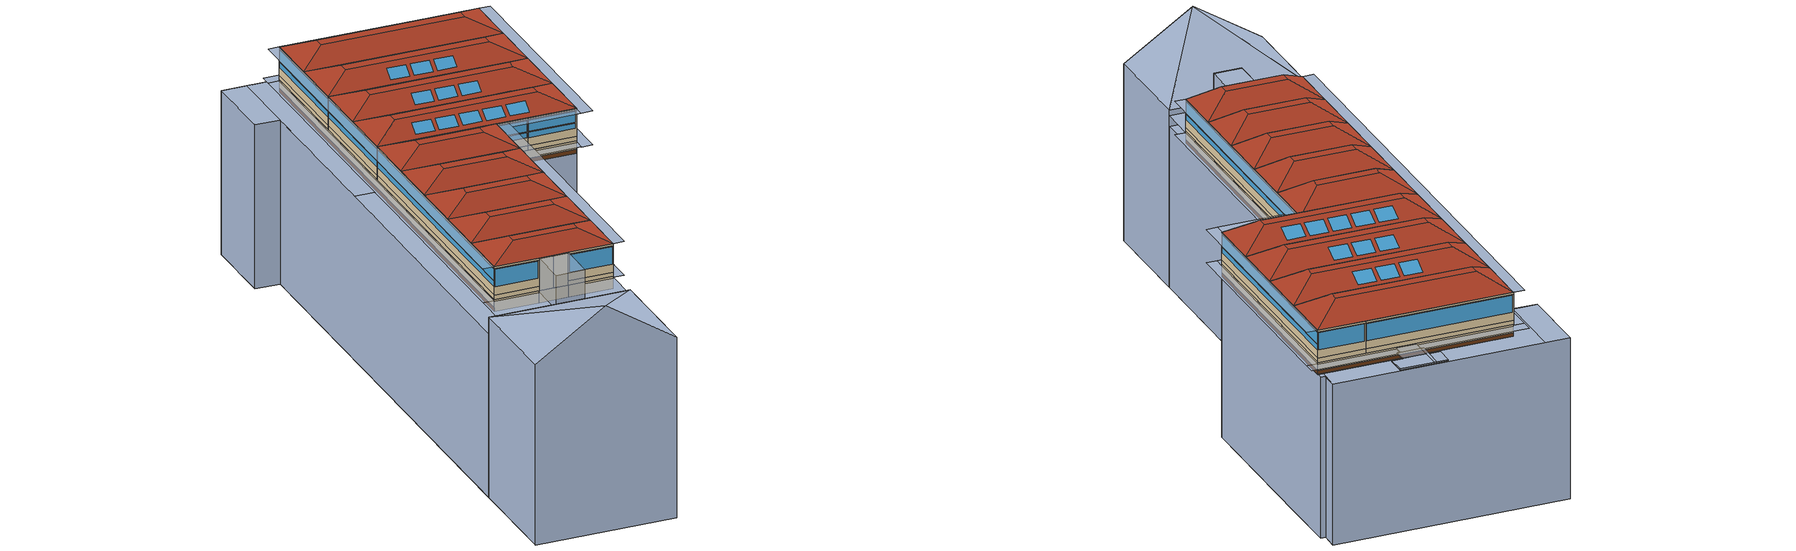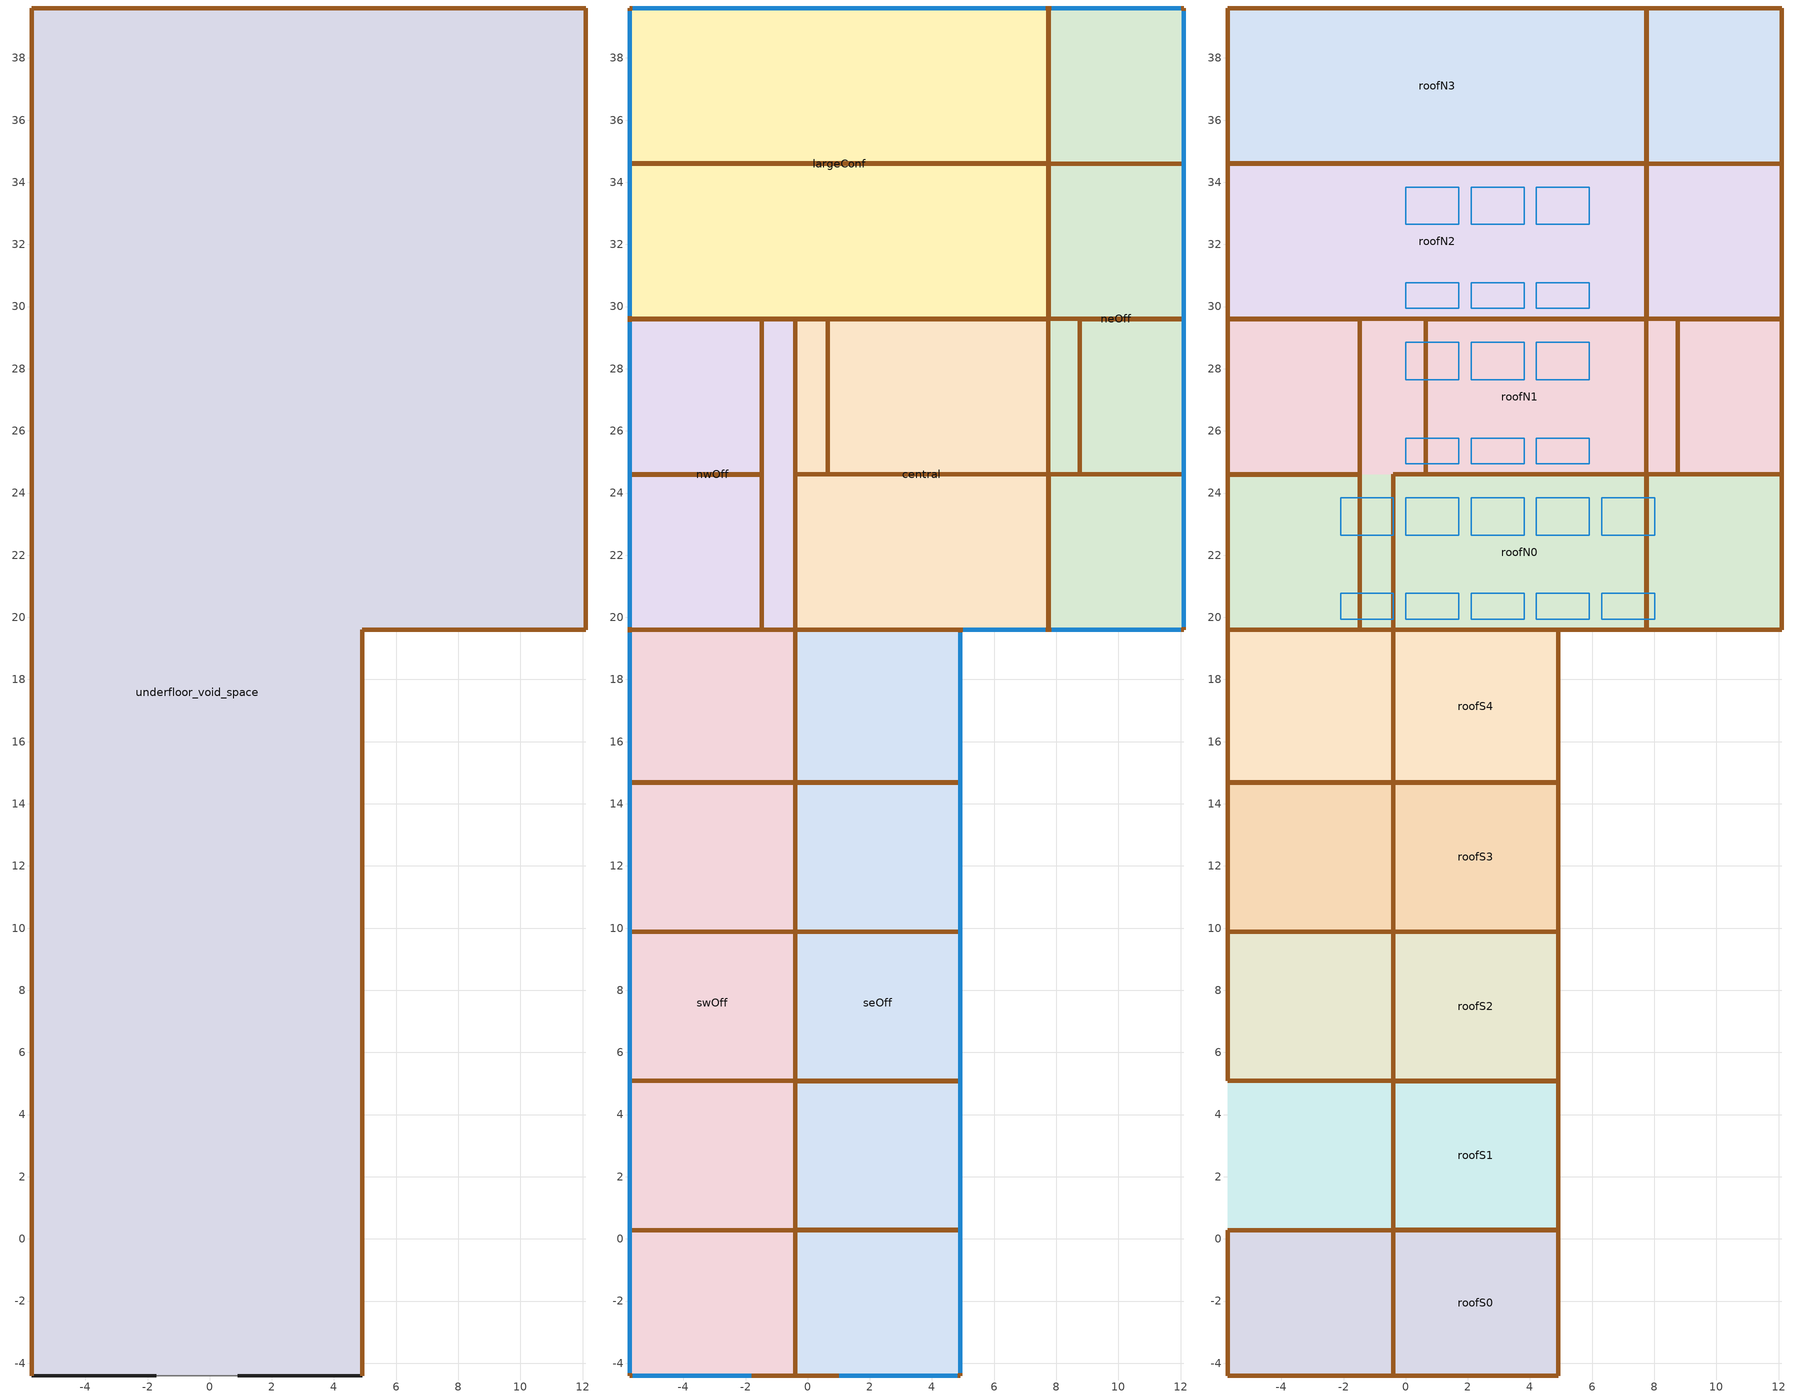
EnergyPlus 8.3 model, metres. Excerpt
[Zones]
underfloor_void_space
 floor adiabatic (floor_slab_1): 12.1,19.6 4.91,19.6 4.91,39.6 12.1,39.6 z0; 4.91,-4.41 -5.72,-4.41 -5.72,39.6 4.91,39.6 z0
 wall outside (insulated_metal_panel_wall_5): 0.91,-4.41 4.91,-4.41 4.91,19.6 12.1,19.6 12.1,39.6 -5.72,39.6 -5.72,-4.41 -1.72,-4.41 z0:1.12
 wall adiabatic (internal_partition_9): -1.72,-4.41 0.91,-4.41 z0:1.12
 door (plenum_concrete_base_wall_7): 4.91,-4.41 4.91,19.59 / 4.91,19.6 12.1,19.6 / 12.1,19.6 12.1,39.6 / 12.1,39.6 -5.72,39.6 / -5.72,39.59 -5.72,-4.41 z0:0.35
central
 floor to underfloor_void_space (internal_floor_4): 7.75,19.6 -0.41,19.6 -0.41,29.6 7.75,29.6 z1.12
 wall outside (insulated_metal_panel_wall_mull): 4.91,19.6 7.75,19.6 z1.12:1.52; 4.91,19.6 7.75,19.6 z3.92:4.12
 wall outside (insulated_metal_panel_wall_5): 4.91,19.6 7.75,19.6 z1.52:3.92
 wall to nwOff (internal_partition_9): -0.41,19.6 -0.41,29.6 z1.12:4.12
 wall to seOff (internal_partition_9): 4.91,19.6 -0.41,19.6 z1.12:4.12
 wall to largeConf (internal_partition_9): 7.74,29.6 -0.41,29.6 z1.12:4.12
 wall to neOff (internal_partition_9): 7.74,29.6 7.74,19.6 z1.12:4.12
 window (lowe_double_layer_uip0d43_100123456): 5.01,19.6 7.65,19.6 z2.84:3.87; 5.01,19.6 7.65,19.6 z2.27:2.74
 door inside (IRTSurface): 7.73,29.6 -0.41,29.6 / 7.74,29.59 7.74,19.6 / 4.9,19.6 -0.41,19.6 / -0.41,19.6 -0.41,29.59 z1.12:4.12; 7.74,24.6 -0.41,24.6 -0.41,19.6 7.74,19.6 z4.12; 0.65,24.6 7.74,24.6 7.74,29.59 0.65,29.59 z4.12
neOff
 floor to underfloor_void_space (internal_floor_noCarpet): 12.1,19.6 7.75,19.6 7.75,39.6 12.1,39.6 z1.12
 wall outside (insulated_metal_panel_wall_mull): 7.75,19.6 12.1,19.6 12.1,39.61 7.75,39.61 z1.12:1.52; 7.75,19.6 12.1,19.6 12.1,39.61 7.75,39.61 z3.92:4.12
 wall outside (insulated_metal_panel_wall_5): 7.75,19.6 12.1,19.6 12.1,39.61 7.75,39.61 z1.52:3.92
 wall to largeConf (internal_partition_9): 7.75,29.6 7.75,39.6 z1.12:4.12
 window (lowe_double_layer_uip0d43_100123456): 12.1,19.7 12.1,39.51 / 7.85,19.6 12,19.6 z2.84:3.87; 12.1,19.7 12.1,39.51 / 7.85,19.6 12,19.6 z2.27:2.74; 12,39.61 7.85,39.61 z2.27:3.87
 door inside (IRTSurface): 7.75,29.6 7.75,39.59 z1.12:4.12; 7.75,34.6 12.1,34.6 12.1,39.6 7.75,39.6 z4.12; 7.76,19.6 12.1,19.6 12.1,24.6 7.76,24.6 z4.12; 8.76,24.6 12.1,24.6 12.1,29.59 8.76,29.59 z4.12; 7.75,29.6 12.1,29.6 12.1,34.59 7.75,34.59 z4.12
seOff
 floor to underfloor_void_space (internal_floor_4): 4.91,-4.41 -0.41,-4.41 -0.41,19.6 4.91,19.6 z1.12
 wall outside (insulated_metal_panel_wall_5): 0.91,-4.41 4.91,-4.41 4.91,19.6 z1.52:3.92
 wall outside (insulated_metal_panel_wall_mull): 0.91,-4.41 4.91,-4.41 4.91,19.6 z3.92:4.12; 0.91,-4.41 4.91,-4.41 4.91,19.6 z1.12:1.52
 wall to swOff (internal_partition_9): -0.41,19.6 -0.41,-4.41 z1.12:4.12
 wall adiabatic (insulated_metal_panel_wall_5): -0.41,-4.41 0.91,-4.41 z1.12:4.12
 window (lowe_double_layer_uip0d43_100123456): 4.91,-4.31 4.91,19.5 z2.27:2.74; 4.91,-4.31 4.91,19.5 z2.84:3.87; 1.01,-4.41 4.81,-4.41 z2.27:3.87
 door inside (IRTSurface): -0.41,19.6 -0.41,-4.4 z1.12:4.12; -0.41,0.29 4.91,0.29 4.91,5.08 -0.41,5.08 z4.12; -0.41,5.09 4.91,5.09 4.91,9.88 -0.41,9.88 z4.12; -0.41,9.89 4.91,9.89 4.91,14.68 -0.41,14.68 z4.12; -0.41,-4.41 4.91,-4.41 4.91,0.28 -0.41,0.28 z4.12; -0.41,14.69 4.91,14.69 4.91,19.59 -0.41,19.59 z4.12
swOff
 floor to underfloor_void_space (internal_floor_4): -0.41,-4.41 -5.72,-4.41 -5.72,19.6 -0.41,19.6 z1.12
 wall outside (insulated_metal_panel_wall_mull): -5.72,19.6 -5.72,-4.41 -1.72,-4.41 z3.92:4.12; -5.72,19.6 -5.72,-4.41 -1.72,-4.41 z1.12:1.52
 wall outside (insulated_metal_panel_wall_5): -5.72,19.6 -5.72,-4.41 -1.72,-4.41 z1.52:3.92
 wall to nwOff (internal_partition_9): -5.72,19.6 -0.41,19.6 z1.12:4.12
 wall adiabatic (insulated_metal_panel_wall_5): -1.72,-4.41 -0.41,-4.41 z1.12:4.12
 window (lowe_double_layer_uip0d43_100123456): -5.72,19.5 -5.72,-4.31 z2.84:3.87; -5.72,19.5 -5.72,-4.31 z2.27:2.74; -5.62,-4.41 -1.82,-4.41 z2.27:3.87
 door inside (IRTSurface): -5.72,19.6 -0.42,19.6 z1.12:4.12; -5.72,5.09 -0.41,5.09 -0.41,9.88 -5.72,9.88 z4.12; -5.72,9.89 -0.41,9.89 -0.41,14.68 -5.72,14.68 z4.12; -5.72,-4.41 -0.41,-4.41 -0.41,0.28 -5.72,0.28 z4.12; -5.72,14.69 -0.41,14.69 -0.41,19.59 -5.72,19.59 z4.12
nwOff
 floor to underfloor_void_space (internal_floor_noCarpet): -0.41,19.6 -5.72,19.6 -5.72,29.6 -0.41,29.6 z1.12
 wall outside (insulated_metal_panel_wall_5): -5.72,29.6 -5.72,19.6 z1.52:3.92
 wall outside (insulated_metal_panel_wall_mull): -5.72,29.6 -5.72,19.6 z3.92:4.12; -5.72,29.6 -5.72,19.6 z1.12:1.52
 wall to largeConf (internal_partition_9): -5.72,29.6 -0.41,29.6 z1.12:4.12
 window (lowe_double_layer_uip0d43_100123456): -5.72,29.5 -5.72,19.7 z2.84:3.87; -5.72,29.5 -5.72,19.7 z2.27:2.74
 door inside (IRTSurface): -5.72,29.6 -0.42,29.6 z1.12:4.12; -5.72,19.6 -1.47,19.6 -1.47,24.59 -5.72,24.59 z4.12; -5.72,24.6 -1.47,24.6 -1.47,29.59 -5.72,29.59 z4.12
largeConf
 floor to underfloor_void_space (internal_floor_noCarpet): 7.75,29.6 -5.72,29.6 -5.72,39.6 7.75,39.6 z1.12
 wall outside (insulated_metal_panel_wall_5): 7.75,39.61 -5.72,39.6 -5.72,29.6 z1.52:3.92
 wall outside (insulated_metal_panel_wall_mull): 7.75,39.61 -5.72,39.6 -5.72,29.6 z3.92:4.12; 7.75,39.61 -5.72,39.6 -5.72,29.6 z1.12:1.52
 window (lowe_double_layer_uip0d43_100123456): -5.72,39.5 -5.72,29.7 z2.27:2.74; -5.72,39.5 -5.72,29.7 z2.84:3.87; 7.65,39.6 -5.62,39.6 z2.27:3.87
 door inside (IRTSurface): -5.72,34.6 7.74,34.6 7.74,39.59 -5.72,39.59 z4.12; -5.72,29.6 7.74,29.6 7.74,34.59 -5.72,34.59 z4.12
roofS1
 floor to seOff (ceiling_tile_panel_12): 4.91,0.29 -0.41,0.29 -0.41,5.09 4.91,5.09 z4.12
 floor to swOff (ceiling_tile_panel_12): -0.41,0.29 -5.72,0.29 -5.72,5.09 -0.41,5.09 z4.12
 roof outside (pitched_roof_rip40_13): -5.72,0.29,4.12 4.91,0.29,4.12 2.31,1.72,5.42 -3.39,1.72,5.42; -5.72,5.09,4.12 -5.72,0.29,4.12 -3.39,1.72,5.42 -3.39,2.62,5.42; 4.91,0.29,4.12 4.91,5.09,4.12 2.31,2.62,5.42 2.31,1.72,5.42; 4.91,5.09,4.12 -5.72,5.09,4.12 -3.39,2.62,5.42 2.31,2.62,5.42
 roof outside (flat_roof_rip10_15): -3.39,1.72 2.31,1.72 2.31,2.62 -3.39,2.62 z5.42
roofS2
 floor to seOff (ceiling_tile_panel_12): 4.91,5.09 -0.41,5.09 -0.41,9.89 4.91,9.89 z4.12
 floor to swOff (ceiling_tile_panel_12): -0.41,5.09 -5.72,5.09 -5.72,9.89 -0.41,9.89 z4.12
 roof outside (pitched_roof_rip40_13): -5.72,5.09,4.12 4.91,5.09,4.12 2.31,6.52,5.42 -3.39,6.52,5.42; -5.72,9.89,4.12 -5.72,5.09,4.12 -3.39,6.52,5.42 -3.39,7.42,5.42; 4.91,5.09,4.12 4.91,9.89,4.12 2.31,7.42,5.42 2.31,6.52,5.42; 4.91,9.89,4.12 -5.72,9.89,4.12 -3.39,7.42,5.42 2.31,7.42,5.42
 roof outside (flat_roof_rip10_15): -3.39,6.52 2.31,6.52 2.31,7.42 -3.39,7.42 z5.42
roofS3
 floor to seOff (ceiling_tile_panel_12): 4.91,9.89 -0.41,9.89 -0.41,14.69 4.91,14.69 z4.12
 floor to swOff (ceiling_tile_panel_12): -0.41,9.89 -5.72,9.89 -5.72,14.69 -0.41,14.69 z4.12
 roof outside (pitched_roof_rip40_13): -5.72,9.89,4.12 4.91,9.89,4.12 2.31,11.32,5.42 -3.39,11.32,5.42; -5.72,14.69,4.12 -5.72,9.89,4.12 -3.39,11.32,5.42 -3.39,12.22,5.42; 4.91,9.89,4.12 4.91,14.69,4.12 2.31,12.22,5.42 2.31,11.32,5.42; 4.91,14.69,4.12 -5.72,14.69,4.12 -3.39,12.22,5.42 2.31,12.22,5.42
 roof outside (flat_roof_rip10_15): -3.39,11.32 2.31,11.32 2.31,12.22 -3.39,12.22 z5.42
roofS0
 floor to seOff (ceiling_tile_panel_12): 4.91,-4.41 -0.41,-4.41 -0.41,0.29 4.91,0.29 z4.12
 floor to swOff (ceiling_tile_panel_12): -0.41,-4.41 -5.72,-4.41 -5.72,0.29 -0.41,0.29 z4.12
 roof outside (pitched_roof_rip40_13): -5.72,-4.41,4.12 4.91,-4.41,4.12 2.31,-2.98,5.42 -3.39,-2.98,5.42; -5.72,0.29,4.12 -5.72,-4.41,4.12 -3.39,-2.98,5.42 -3.39,-2.08,5.42; 4.91,-4.41,4.12 4.91,0.29,4.12 2.31,-2.08,5.42 2.31,-2.98,5.42; 4.91,0.29,4.12 -5.72,0.29,4.12 -3.39,-2.08,5.42 2.31,-2.08,5.42
 roof outside (flat_roof_rip10_15): -3.39,-2.98 2.31,-2.98 2.31,-2.08 -3.39,-2.08 z5.42
roofS4
 floor to seOff (ceiling_tile_panel_12): 4.91,14.69 -0.41,14.69 -0.41,19.6 4.91,19.6 z4.12
 floor to swOff (ceiling_tile_panel_12): -0.41,14.69 -5.72,14.69 -5.72,19.6 -0.41,19.6 z4.12
 roof outside (pitched_roof_rip40_13): -5.72,19.6,4.12 -5.72,14.69,4.12 -3.39,16.18,5.42 -3.39,17.08,5.42; -5.72,14.69,4.12 4.91,14.69,4.12 2.31,16.18,5.42 -3.39,16.18,5.42; 4.91,14.69,4.12 4.91,19.6,4.12 2.31,17.08,5.42 2.31,16.18,5.42; 4.91,19.6,4.12 -5.72,19.6,4.12 -3.39,17.08,5.42 2.31,17.08,5.42
 roof outside (flat_roof_rip10_15): -3.39,16.18 2.31,16.18 2.31,17.08 -3.39,17.08 z5.42
roofN0
 floor to central (ceiling_tile_panel_12): 7.75,19.6 -0.41,19.6 -0.41,24.6 7.75,24.6 z4.12
 floor to nwOff (cooled_panel_12): -0.41,19.6 -5.72,19.6 -5.72,24.6 -0.41,24.6 z4.12
 floor to neOff (ceiling_tile_panel_12): 12.1,19.6 7.75,19.6 7.75,24.6 12.1,24.6 z4.12
 roof outside (pitched_roof_rip40_13): -5.72,24.6,4.12 -5.72,19.6,4.12 -3.44,21.23,5.42 -3.44,22.13,5.42; -5.72,19.6,4.12 12.1,19.6,4.12 9.36,21.23,5.42 -3.44,21.23,5.42; 12.1,19.6,4.12 12.1,24.6,4.12 9.36,22.13,5.42 9.36,21.23,5.42; 12.1,24.6,4.12 -5.72,24.6,4.12 -3.44,22.13,5.42 9.36,22.13,5.42
 roof outside (flat_roof_rip10_15): -3.44,21.23 9.36,21.23 9.36,22.13 -3.44,22.13 z5.42
 skylight (lowe_double_layer_uip0d43_100123456): 6.31,19.94,4.39 8.01,19.94,4.39 8.01,20.77,5.05 6.31,20.77,5.05; 4.21,19.94,4.39 5.91,19.94,4.39 5.91,20.77,5.05 4.21,20.77,5.05; 2.11,19.94,4.39 3.81,19.94,4.39 3.81,20.77,5.05 2.11,20.77,5.05; 0.01,19.94,4.39 1.71,19.94,4.39 1.71,20.77,5.05 0.01,20.77,5.05; -2.09,19.94,4.39 -0.39,19.94,4.39 -0.39,20.77,5.05 -2.09,20.77,5.05; -0.39,23.85,4.52 -2.09,23.85,4.52 -2.09,22.64,5.15 -0.39,22.64,5.15; 1.71,23.85,4.52 0.01,23.85,4.52 0.01,22.64,5.15 1.71,22.64,5.15; 3.81,23.85,4.52 2.11,23.85,4.52 2.11,22.64,5.15 3.81,22.64,5.15; 5.91,23.85,4.52 4.21,23.85,4.52 4.21,22.64,5.15 5.91,22.64,5.15; 8.01,23.85,4.52 6.31,23.85,4.52 6.31,22.64,5.15 8.01,22.64,5.15
roofN3
 floor to largeConf (ceiling_tile_panel_12): 7.75,34.6 -5.72,34.6 -5.72,39.6 7.75,39.6 z4.12
 floor to neOff (ceiling_tile_panel_12): 12.1,34.6 7.75,34.6 7.75,39.6 12.1,39.6 z4.12
 roof outside (pitched_roof_rip40_13): -5.72,39.6,4.12 -5.72,34.6,4.12 -3.44,36.23,5.42 -3.44,37.13,5.42; -5.72,34.6,4.12 12.1,34.6,4.12 9.36,36.23,5.42 -3.44,36.23,5.42; 12.1,34.6,4.12 12.1,39.6,4.12 9.36,37.13,5.42 9.36,36.23,5.42; 12.1,39.6,4.12 -5.72,39.6,4.12 -3.44,37.13,5.42 9.36,37.13,5.42
 roof outside (flat_roof_rip10_15): -3.44,36.23 9.36,36.23 9.36,37.13 -3.44,37.13 z5.42
roofN1
 floor to central (cooled_panel_12): 7.75,24.6 -0.41,24.6 -0.41,29.6 7.75,29.6 z4.12
 floor to neOff (cooled_panel_12): 12.1,24.6 7.75,24.6 7.75,29.6 12.1,29.6 z4.12
 floor to nwOff (cooled_panel_12): -0.41,24.6 -5.72,24.6 -5.72,29.6 -0.41,29.6 z4.12
 roof outside (pitched_roof_rip40_13): -5.72,29.6,4.12 -5.72,24.6,4.12 -3.44,26.23,5.42 -3.44,27.13,5.42; -5.72,24.6,4.12 12.1,24.6,4.12 9.36,26.23,5.42 -3.44,26.23,5.42; 12.1,24.6,4.12 12.1,29.6,4.12 9.36,27.13,5.42 9.36,26.23,5.42; 12.1,29.6,4.12 -5.72,29.6,4.12 -3.44,27.13,5.42 9.36,27.13,5.42
 roof outside (flat_roof_rip10_15): -3.44,26.23 9.36,26.23 9.36,27.13 -3.44,27.13 z5.42
 skylight (lowe_double_layer_uip0d43_100123456): 4.21,24.94,4.39 5.91,24.94,4.39 5.91,25.77,5.05 4.21,25.77,5.05; 2.11,24.94,4.39 3.81,24.94,4.39 3.81,25.77,5.05 2.11,25.77,5.05; 0.01,24.94,4.39 1.71,24.94,4.39 1.71,25.77,5.05 0.01,25.77,5.05; 1.71,28.85,4.52 0.01,28.85,4.52 0.01,27.64,5.15 1.71,27.64,5.15; 3.81,28.85,4.52 2.11,28.85,4.52 2.11,27.64,5.15 3.81,27.64,5.15; 5.91,28.85,4.52 4.21,28.85,4.52 4.21,27.64,5.15 5.91,27.64,5.15
roofN2
 floor to largeConf (ceiling_tile_panel_12): 7.75,29.6 -5.72,29.6 -5.72,34.6 7.75,34.6 z4.12
 floor to neOff (ceiling_tile_panel_12): 12.1,29.6 7.75,29.6 7.75,34.6 12.1,34.6 z4.12
 roof outside (pitched_roof_rip40_13): -5.72,34.6,4.12 -5.72,29.6,4.12 -3.44,31.23,5.42 -3.44,32.13,5.42; -5.72,29.6,4.12 12.1,29.6,4.12 9.36,31.23,5.42 -3.44,31.23,5.42; 12.1,29.6,4.12 12.1,34.6,4.12 9.36,32.13,5.42 9.36,31.23,5.42; 12.1,34.6,4.12 -5.72,34.6,4.12 -3.44,32.13,5.42 9.36,32.13,5.42
 roof outside (flat_roof_rip10_15): -3.44,31.23 9.36,31.23 9.36,32.13 -3.44,32.13 z5.42
 skylight (lowe_double_layer_uip0d43_100123456): 4.21,29.94,4.39 5.91,29.94,4.39 5.91,30.77,5.05 4.21,30.77,5.05; 2.11,29.94,4.39 3.81,29.94,4.39 3.81,30.77,5.05 2.11,30.77,5.05; 0.01,29.94,4.39 1.71,29.94,4.39 1.71,30.77,5.05 0.01,30.77,5.05; 1.71,33.85,4.52 0.01,33.85,4.52 0.01,32.64,5.15 1.71,32.64,5.15; 3.81,33.85,4.52 2.11,33.85,4.52 2.11,32.64,5.15 3.81,32.64,5.15; 5.91,33.85,4.52 4.21,33.85,4.52 4.21,32.64,5.15 5.91,32.64,5.15
shading: 5.28,40.61 5.28,41.75 / 5.28,41.75 6.28,41.75 / 6.28,41.75 6.28,43.45 / 6.28,43.45 1.88,43.45 / 1.88,43.45 1.88,41.75 / 1.88,41.75 2.88,41.75 / 2.88,41.75 2.88,40.61 / 2.88,40.61 3.18,40.61 / 3.18,40.61 3.19,39.6 / 3.19,39.6 4.98,39.6 / 4.98,39.6 4.98,40.61 / 4.98,40.61 5.28,40.61 z1.02:1.12; 4.91,-17.41 4.91,-7.91 / 4.91,-7.91 -7.72,-7.91 / -7.72,-7.91 -7.72,-17.41 z-15:1.5; 12.1,40.2 11.65,40.2 / 11.65,40.2 11.65,41.75 / 11.65,41.75 -9.97,41.75 / -9.97,41.75 -9.97,34.86 / -9.97,34.86 -7.72,34.86 / -7.72,34.86 -7.72,-7.91 / -7.72,-7.91 4.91,-7.91 / 4.91,-7.91 4.91,19.6 / 4.91,19.6 12.1,19.6 / 12.1,19.6 12.1,40.2 z-15:0; 0.85,-7.91 0.91,-4.41 / 0.91,-4.41 -1.72,-4.41 / -1.72,-4.41 -1.72,-7.91 / -1.72,-7.91 0.85,-7.91 z0:4.12; 13.1,18.6 12.1,18.6 12.1,39.61 13.1,39.61 z4.12; 5.91,-4.41 4.91,-4.41 4.91,19.6 5.91,19.6 z4.12; 12.1,18.6 5.92,18.6 5.92,19.6 12.1,19.6 z4.12; -5.72,-4.4 -6.72,-4.4 -6.72,39.61 -5.72,39.61 z4.12; -5.72,-4.41 -6.72,-4.41 -6.72,39.6 -5.72,39.6 z1.02; 5.91,-4.41 4.91,-4.41 4.91,19.6 5.91,19.6 z1.02; 12.1,18.6 5.92,18.6 5.92,19.6 12.1,19.6 z1.02; 13.1,18.59 12.1,18.59 12.1,39.6 13.1,39.6 z1.02; 6.28,41.75 5.28,41.75 5.28,43.45 6.28,43.45 z1.02; 4.98,39.6 3.19,39.6 3.18,40.61 4.98,40.61 z1.02; 5.28,40.61 4.98,40.61 4.98,41.75 5.28,41.75 z1.02; 4.98,40.61 2.88,40.61 2.88,41.75 4.98,41.75 z1.02; 5.28,41.75 1.88,41.75 1.88,43.45 5.28,43.45 z1.02; 1.88,41.75 2.88,41.75 2.88,43.45 1.88,43.45 z1.12; 2.88,40.61 3.18,40.61 3.15,43.45 2.88,43.45 z1.12; 3.19,39.6 4.98,39.6 4.98,40.61 3.18,40.61 z1.12; 3.18,40.61 5.28,40.61 5.28,41.75 3.17,41.75 z1.12; 3.17,41.75 6.28,41.75 6.28,43.45 3.15,43.45 z1.12; 3.18,39.61 -6.72,39.6 -6.72,40.6 3.18,40.61 z1.02; 13.1,39.61 4.98,39.6 4.98,40.6 13.1,40.61 z1.02; 4.91,-17.41 -7.72,-17.41 -7.72,-7.91 4.91,-7.91 z-15; 4.91,-7.91,1.5 -7.72,-7.91,1.5 -1.41,-17.41,5.62; -7.72,-7.91,1.5 -7.72,-17.41,1.5 -1.41,-17.41,5.62; 4.91,-17.41,1.5 4.91,-7.91,1.5 -1.41,-17.41,5.62; -7.72,-17.41,-15 4.91,-17.41,-15 4.91,-17.41,1.5 -1.41,-17.41,5.62 -7.72,-17.41,1.5; 12.1,19.6 4.91,19.6 4.91,34.86 12.1,34.86 z-15; 4.91,-7.91 -7.72,-7.91 -7.72,34.86 4.91,34.86 z-15; 11.65,40.2 -9.97,40.2 -9.97,41.75 11.65,41.75 z-15; 12.1,34.86 -9.97,34.86 -9.97,40.2 12.1,40.2 z-15; 11.65,19.6 12.1,19.6 12.1,40.2 11.65,40.2 z0; -7.72,-7.91 4.91,-7.91 4.91,19.6 -7.72,19.6 z0; -9.97,34.86 -7.72,34.86 -7.72,41.75 -9.97,41.75 z0; -7.72,19.6 11.65,19.6 11.65,41.75 -7.72,41.75 z0; 0.85,-7.91 -1.72,-7.91 -1.72,-4.41 0.91,-4.41 z0; -1.72,-7.91 0.85,-7.91 0.91,-4.41 -1.72,-4.41 z4.12; 4.91,-7.81 0.95,-7.81 1.01,-4.41 4.91,-4.41 z1.02; -1.72,-7.81 -6.72,-7.81 -6.72,-4.41 -1.72,-4.41 z1.02
[Building]
Building: North Axis {deg}=15; Terrain=Suburbs; Loads Convergence Tolerance Value=0.04; Temperature Convergence Tolerance Value {deltaC}=0.4; Solar Distribution=FullExterior; Maximum Number of Warmup Days=25; Minimum Number of Warmup Days=6
[Site:Location]
Pittsburgh PA USA: Latitude {deg}=40.36; Longitude {deg}=-79.92; Time Zone {hr}=-5; Elevation {m}=388
[SizingPeriod:DesignDay] Day of Month=15; Humidity Condition Type=WetBulb; Barometric Pressure {Pa}=96749.9; Wind Direction {deg}=0; Rain Indicator=No; Snow Indicator=No
Name | Month | Day Type | Maximum Dry-Bulb Temperature {C} | Daily Dry-Bulb Temperature Range {deltaC} | Wetbulb or DewPoint at Maximum Dry-Bulb {C} | Wind Speed {m/s} | Daylight Saving Time Indicator | Sky Clearness
Summer Design Day in Pittsburgh PA 99.6 | 7 | SummerDesignDay | 32.2 | 9.8 | 22.4 | 0 | Yes | 0.98
Winter Design Day in Pittsburgh PA 99.6 | 1 | WinterDesignDay | -14.7 | 0 | -14.7 | 11.2 | No | 0
[Site:GroundTemperature:BuildingSurface]
18, 18, 18, 18, 18, 18, 18, 18, 18, 18, 18, 18
[Site:GroundTemperature:FCfactorMethod]
January Ground Temperature {C}=2.1; February Ground Temperature {C}=1.21; March Ground Temperature {C}=2.79; April Ground Temperature {C}=5.27; May Ground Temperature {C}=11.76; June Ground Temperature {C}=16.77; July Ground Temperature {C}=20.14; August Ground Temperature {C}=21.17; September Ground Temperature {C}=19.42; October Ground Temperature {C}=15.53; November Ground Temperature {C}=10.34; December Ground Temperature {C}=5.52
[Site:GroundTemperature:Shallow]
14, 14, 14, 14, 14, 14, 14, 14, 14, 14, 14, 14
[Site:GroundTemperature:Deep]
14, 14, 14, 14, 14, 14, 14, 14, 14, 14, 14, 14
[Site:GroundReflectance]
0.2, 0.2, 0.2, 0.2, 0.2, 0.2, 0.2, 0.2, 0.2, 0.2, 0.2, 0.2
[Site:GroundReflectance:SnowModifier]
2, 2
[Material]
aerated_concrete_20cm: Rough, 0.2, 1.13, 2000, 1000, 0.9, 0.6, 0.6
aerated_concrete_30cm: Rough, 0.3, 1.13, 2000, 1000, 0.9, 0.6, 0.6
aerated_concrete_1cm: Rough, 0.05, 1.13, 2000, 1000, 0.9, 0.6, 0.6
steel_5mm: Rough, 0.05, 45, 7800, 480, 0.9, 0.6, 0.6
foam_polyisocyanate_105mm: Rough, 0.105, 0.03, 45, 1470, 0.9, 0.6, 0.6
foam_polyisocyanate_105mm_mull: Rough, 0.0025, 0.03, 45, 1470, 0.9, 0.6, 0.6
gypsum_plasterboard_25mm: Rough, 0.025, 0.25, 900, 1000, 0.9, 0.5, 0.5
eps_65mm: Rough, 0.065, 0.04, 15, 1400, 0.9, 0.6, 0.6
stainless_steel_1cm: Rough, 0.01, 29, 7850, 480, 0.9, 0.6, 0.6
rip40_batt_insulation_glass_fiber_30cm: Rough, 0.145, 0.043, 12, 840, 0.9, 0.7, 0.7
ceiling_tile_1cm: Rough, 0.005, 0.056, 380, 1000, 0.9, 0.5, 0.5
copper_2mm: Rough, 0.005, 200, 7000, 460, 0.9, 0.6, 0.6
[Material:NoMass] Roughness=Rough; Thermal Absorptance=0.9; Solar Absorptance=0.7; Visible Absorptance=0.7
Name | Thermal Resistance {m2-K/W}
carpet | 0.28
air_gap_10mm | 0.15
[Material:InfraredTransparent]
IRTMaterial
[WindowMaterial:SimpleGlazingSystem]
iw_ext_win_simple: U-Factor #CaliPara4:External Window U,=2.655; was 0.292 Solar Heat Gain Coefficient #CaliPara5:External Window SHGC,=0.422; Visible Transmittance=0.252
[WindowMaterial:Shade]
internal_shade_30004: Solar Transmittance=0.05; Solar Reflectance=0.35; Visible Transmittance=0.05; Visible Reflectance=0.35; Infrared Hemispherical Emissivity=0.9; Infrared Transmittance=0; Thickness {m}=0.005; Conductivity {W/m-K}=0.1; Shade to Glass Distance {m}=0.05; Top Opening Multiplier=0; Bottom Opening Multiplier=0; Left-Side Opening Multiplier=0; Right-Side Opening Multiplier=0; Airflow Permeability=0
[WindowMaterial:Blind] Slat Orientation=Horizontal; Slat Infrared Hemispherical Transmittance=0; Blind Top Opening Multiplier=0.5; Blind Bottom Opening Multiplier=0.5; Blind Left Side Opening Multiplier=0.5; Blind Right Side Opening Multiplier=0.5; Minimum Slat Angle {deg}=0
Name | Slat Width {m} | Slat Separation {m} | Slat Thickness {m} | Slat Angle {deg} | Slat Conductivity {W/m-K} | Slat Beam Solar Transmittance | Front Side Slat Beam Solar Reflectance | Back Side Slat Beam Solar Reflectance | Slat Diffuse Solar Transmittance | Front Side Slat Diffuse Solar Reflectance | Back Side Slat Diffuse Solar Reflectance | Slat Beam Visible Transmittance | Front Side Slat Beam Visible Reflectance | Back Side Slat Beam Visible Reflectance | Slat Diffuse Visible Transmittance | Front Side Slat Diffuse Visible Reflectance | Back Side Slat Diffuse Visible Reflectance | Front Side Slat Infrared Hemispherical Emissivity | Back Side Slat Infrared Hemispherical Emissivity | Blind to Glass Distance {m} | Maximum Slat Angle {deg}
external_reflector_30001 | 0.37 | 0.37 | 0.01 | 0 | 1 | 0.332 | 0.5 | 0.1 | 0.332 | 0.5 | 0.1 | 0.337 | 0.5 | 0.1 | 0.337 | 0.5 | 0.1 | 0.84 | 0.84 | 1 | 90
blind_3002 | 0.007 | 0.005 | 0.0002 | 20 | 221 | 0 | 0.8 | 0.8 | 0 | 0.8 | 0.8 | 0 | 0.8 | 0.8 | 0 | 0.8 | 0.8 | 0.9 | 0.9 | 0.02 | 0
[Construction]
floor_slab_1: aerated_concrete_20cm
insulated_metal_panel_wall_5: steel_5mm, foam_polyisocyanate_105mm, steel_5mm
plenum_concrete_base_wall_7: aerated_concrete_30cm
internal_partition_9: gypsum_plasterboard_25mm, air_gap_10mm, gypsum_plasterboard_25mm
pitched_roof_rip40_13: stainless_steel_1cm, rip40_batt_insulation_glass_fiber_30cm, stainless_steel_1cm
flat_roof_rip10_15: stainless_steel_1cm, eps_65mm, stainless_steel_1cm
lowe_double_layer_uip0d43_100123456: iw_ext_win_simple
lowe_double_layer_inside_blind_2001: iw_ext_win_simple, blind_3002
lowe_double_layer_inside_shade_2003: iw_ext_win_simple, internal_shade_30004
lowe_double_layer_outside_reflector_2004: external_reflector_30001, iw_ext_win_simple
lowe_double_layer_outside_blind_2006: blind_3002, iw_ext_win_simple
internal_floor_4: aerated_concrete_1cm, carpet
internal_floor_noCarpet: aerated_concrete_1cm
ceiling_tile_panel_12: ceiling_tile_1cm
IRTSurface: IRTMaterial
[Construction:InternalSource]
cooled_panel_12: 1, 1, 1, 0.3, copper_2mm, copper_2mm
insulated_metal_panel_wall_mull: 2, 2, 1, 0.3, steel_5mm, foam_polyisocyanate_105mm_mull, copper_2mm
[WindowProperty:ShadingControl] Shading Control Type=AlwaysOn; Shading Control Is Scheduled=No; Glare Control Is Active=No; Setpoint 2 {W/m2 or deg C}=0
Name | Shading Type | Construction with Shading | Type of Slat Angle Control for Blinds
interior_blind_control_1001 | InteriorBlind | lowe_double_layer_inside_blind_2001 | FixedSlatAngle
interior_shade_control_1003 | InteriorShade | lowe_double_layer_inside_shade_2003 | FixedSlatAngle
external_reflector_control_1004 | ExteriorBlind | lowe_double_layer_outside_reflector_2004 | BlockBeamSolar
external_blind_control_1006 | ExteriorBlind | lowe_double_layer_outside_blind_2006 | FixedSlatAngle
[Zone] Type=1; Multiplier=1; Zone Inside Convection Algorithm=TARP
Name | Part of Total Floor Area
underfloor_void_space; roofS1; roofS2; roofS3; roofS0; roofS4; roofN0; roofN3; roofN1; roofN2 | No
swOff; seOff; nwOff; neOff; central; largeConf | Yes
[RoomAirModelType]
seOff RoomAir Model: seOff, UnderFloorAirDistributionInterior, DIRECT
swOff RoomAir Model: swOff, UnderFloorAirDistributionInterior, DIRECT
[InternalMass] Construction=internal_floor_noCarpet; Total area exposed to Zone {m2} #CaliPara6=600.1234
Name | Zone
swOff_intMass | swOff
seOff_intMass | seOff
nwOff_intMass | nwOff
neOff_intMass | neOff
largeConf_intMass | largeConf
central_intMass | central
[RoomAirSettings:UnderFloorAirDistributionInterior] Number of Diffusers=8; Power per Plume=Autocalculate; Design Effective Area of Diffuser {m2}=Autocalculate; Diffuser Slot Angle from Vertical {deg}=Autocalculate; Temperature Difference Threshold for Reporting {deltaC}=0.001; Diffuser Type=Swirl; Transition Height {m}=1.7; Coefficient A=Autocalculate; Coefficient B=Autocalculate; Coefficient C=Autocalculate; Coefficient D=Autocalculate; Coefficient E=Autocalculate
seOff; swOff
[ZoneMixing] Schedule=On 24/7; Design Flow Rate Calculation Method=AirChanges/Hour; Delta Temperature=0
Name | Zone | Air Changes per Hour {ACH} #CaliPara10: Zone Mixing Rate. IW is open-plan office with very little | Source Zone | Air Changes per Hour {ACH}
nwOff_to_swOff_mixing | swOff | 10 | nwOff
swOff_to_nwOff_mixing | nwOff |  | swOff | 10
nwOff_to_central_mixing | central |  | nwOff | 10
central_to_nwOff_mixing | nwOff |  | central | 10
nwOff_to_largeConf_mixing | largeConf |  | nwOff | 10
largeConf_to_nwOff_mixing | nwOff |  | largeConf | 10
largeConf_to_central_mixing | central |  | largeConf | 10
central_to_largeConf_mixing | largeConf |  | central | 10
largeConf_to_neOff_mixing | neOff |  | largeConf | 10
neOff_to_largeConf_mixing | largeConf |  | neOff | 10
neOff_to_central_mixing | central |  | neOff | 10
central_to_neOff_mixing | neOff |  | central | 10
central_to_seOff_mixing | seOff |  | central | 10
seOff_to_central_mixing | central |  | seOff | 10
seOff_to_swOff_mixing | swOff |  | seOff | 10
swOff_to_seOff_mixing | seOff |  | swOff | 10
[ZoneControl:Thermostat] Control Type Schedule=Control type schedule: Always 4
Name | Zone or ZoneList | Control 1
seOff Thermostat | seOff | seOff Dual SP
swOff Thermostat | swOff | swOff Dual SP
neOff Thermostat | neOff | neOff Dual SP
nwOff Thermostat | nwOff | nwOff Dual SP
largeConf Thermostat | largeConf | largeConf Dual SP
central Thermostat | central | central Dual SP
[ThermostatSetpoint:DualSetpoint] Heating Setpoint Temperature Schedule=Heating set point schedule; Cooling Setpoint Temperature Schedule=Cooling set point schedule
seOff Dual SP; swOff Dual SP; neOff Dual SP; nwOff Dual SP; largeConf Dual SP; central Dual SP
[People]
People central: central, Office_EatDrink_Occ, People, 3, 0.3, AutoCalculate, Activity Schedule Walking, 3.82e-08, No, ZoneAveraged, Work efficiency, ClothingInsulationSchedule, Clothing Schedule Normal, AirVelocitySchedule, Fanger
People neOff: neOff, iw_office_term_related_occ, People, 2, 0.3, AutoCalculate, Activity Schedule Seated, 3.82e-08, No, ZoneAveraged, Work efficiency, ClothingInsulationSchedule, Clothing Schedule Normal, AirVelocitySchedule, Fanger
[Schedule:Compact]
Work efficiency: Through: 12/31, For: AllDays, Until: 24:00, 0
AirVelocitySchedule: Through: 12/31, For: AllDays, Until: 24:00, .137
On 24/7: Through: 12/31, For: AllDays, Until: 24:00, 1
Heating set point schedule: Through: 12/31, For: AllDays, Until: 24:00, 20
Cooling set point schedule: Through: 12/31, For: AllDays, Until: 24:00, 24
Control type schedule: Always 4: Through: 12/31, For: AllDays, Until: 24:00, 4
Office_EatDrink_Occ: Through: 31 Dec, For: Weekdays SummerDesignDay, Until: 11:00, 0, Until: 12:00, 0.25, Until: 14:00, 1, Until: 15:00, 0.75, Until: 24:00, 0, For: Weekends, Until: 24:00, 0, For: Holidays, Until: 24:00, 0, For: WinterDesignDay AllOtherDays, Until: 24:00, 0
iw_office_term_related_occ: Through: 15 Jan, For: AllDays, Until: 24:00, 0.05, Through: 1 Jun, For: Weekdays SummerDesignDay, Until: 08:00, 0.25, Until: 09:00, 0.75, Until: 12:00, 1, Until: 13:00, 0.75, Until: 17:00, 1, Until: 18:00, 0.5, Until: 19:00, 0.25, Until: 24:00, 0.05, For: Weekends, Until: 24:00, 0.05, For: Holidays, Until: 24:00, 0.05, For: WinterDesignDay AllOtherDays, Until: 24:00, 0.05, Through: 1 Sep, For: AllDays, Until: 24:00, 0.05, Through: 20 Dec, For: Weekdays SummerDesignDay, Until: 08:00, 0.25, Until: 09:00, 0.75, Until: 12:00, 1, Until: 13:00, 0.75, Until: 17:00, 1, Until: 18:00, 0.5, Until: 19:00, 0.25, Until: 24:00, 0.05, For: Weekends, Until: 24:00, 0.05, For: Holidays, Until: 24:00, 0.05, For: WinterDesignDay AllOtherDays, Until: 24:00, 0.05, Through: 31 Dec, For: AllDays, Until: 24:00, 0.05
Activity Schedule Walking: Through: 12/31, For: AllDays, Until: 24:00, 126
Clothing Schedule Normal: Through: 4/1, For: AllDays, Until: 24:00, 1, Through: 9/30, For: AllDays, Until: 24:00, .5, Through: 12/31, For: AllDays, Until: 24:00, 1
Activity Schedule Seated: Through: 12/31, For: AllDays, Until: 24:00, 110.7
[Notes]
*** EVALUATION SOFTWARE GENERATES COMPRESSED IDF - TO OBTAIN READABLE IDF PLEASE PURCHASE A LICENCE ***
